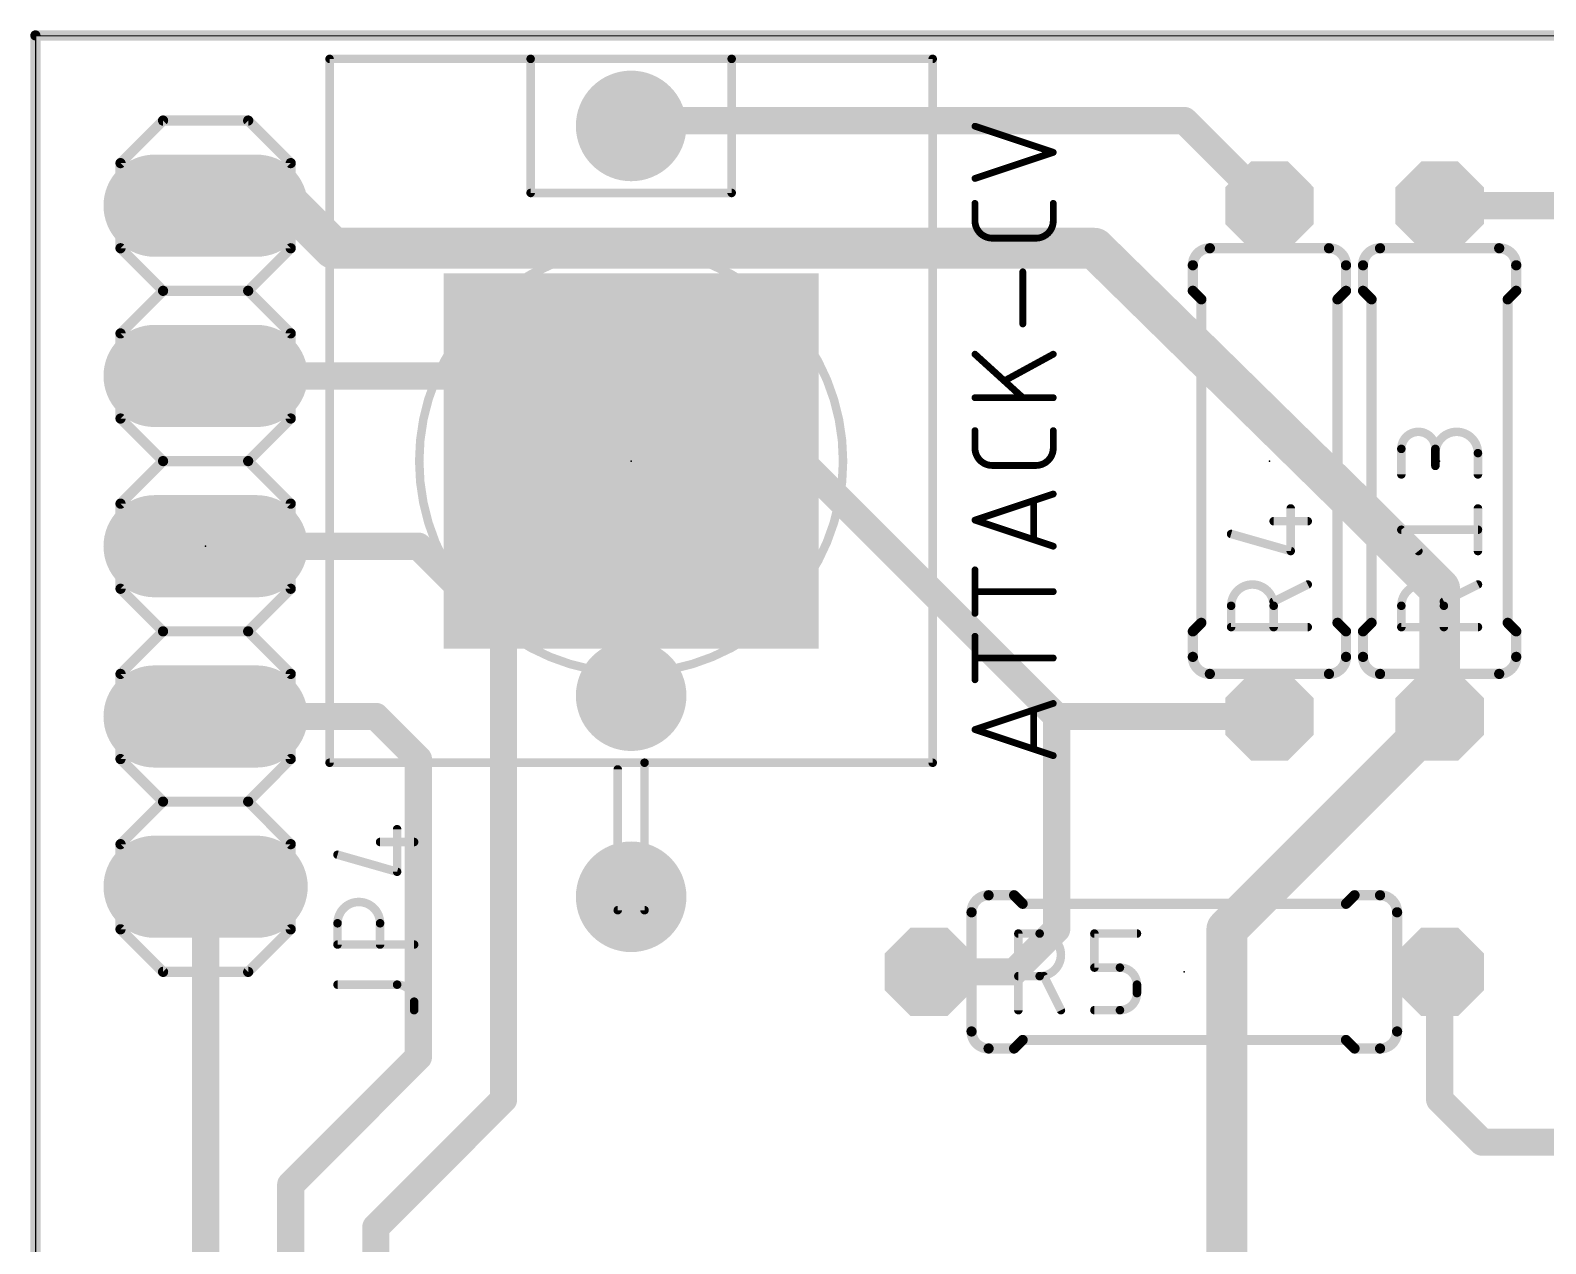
# Model space of a CAD drawing. Extents: x -0.1 to 36.3, y -0.1 to 99.1.
# Drawn here: x -0.08 to 22.54, y 81.04 to 99.14 of the extents above; entities that cross this region are included whole.
import ezdxf

# ---------------------------------------------------------------- set-up
doc = ezdxf.new("R2010")
doc.units = 0
for name, color, linetype in [('1', 12, 'CONTINUOUS'), ('16', 132, 'CONTINUOUS'), ('17', 110, 'CONTINUOUS'), ('20', 31, 'CONTINUOUS'), ('21', 253, 'CONTINUOUS'), ('23', 53, 'CONTINUOUS'), ('25', 253, 'CONTINUOUS'), ('41', 12, 'CONTINUOUS'), ('51', 253, 'CONTINUOUS')]:
    doc.layers.add(name, color=color, linetype=linetype)

# ---------------------------------------------------------------- blocks, each defined once
blk = doc.blocks.new('RECT')
blk.add_solid([(-0.5, -0.5), (0.5, -0.5), (-0.5, 0.5), (0.5, 0.5)])
blk = doc.blocks.new('ROUNDP')
at = {"const_width": 0.5}
blk.add_lwpolyline([(0, -0.25, 1), (0, 0.25, 1), (0, -0.25)], format="xyb", dxfattribs=at)
blk = doc.blocks.new('LONGP100')
at = {"const_width": 1}
blk.add_lwpolyline([(-0.5, 0), (0.5, 0)], dxfattribs=at)
at = {"const_width": 0.5}
for points in [[(-0.5, 0.25, 1), (-0.5, -0.25)], [(0.5, -0.25, 1), (0.5, 0.25)]]:
    blk.add_lwpolyline(points, format="xyb", dxfattribs=at)
blk = doc.blocks.new('OCTAGONP')
at = {"const_width": 0.5}
blk.add_lwpolyline([(-0.25, -0.1036), (-0.25, 0.1036), (-0.1036, 0.25), (0.1036, 0.25), (0.25, 0.1036), (0.25, -0.1036), (0.1036, -0.25), (-0.1036, -0.25), (-0.25, -0.1036), (-0.25, 0.1036)], dxfattribs=at)

msp = doc.modelspace()

# ---------------------------------------------------------------- linework, layer by layer
at = {"layer": '1', "const_width": 0.1524}
for points in [[(0, 99.06), (0, 0)], [(36.195, 99.06), (0, 99.06)]]:
    msp.add_lwpolyline(points, dxfattribs=at)
at = {"layer": '1', "const_width": 0.0762}
for points in [[(0.0381, 99.06, 1), (-0.0381, 99.06)], [(0, 99.0981, 1), (0, 99.0219)]]:
    msp.add_lwpolyline(points, format="xyb", dxfattribs=at)
at = {"layer": '16'}
for points, const_width in [([(0, 99.06), (0, 0)], 0.1524), ([(36.195, 99.06), (0, 99.06)], 0.1524), ([(8.89, 97.71), (8.97, 97.79)], 0.4064), ([(17.145, 97.79), (8.97, 97.79)], 0.4064), ([(17.145, 97.79), (18.415, 96.52)], 0.4064), ([(2.54, 96.52), (3.81, 96.52)], 0.6096), ([(3.81, 96.52), (4.445, 95.885)], 0.6096), ([(20.955, 96.52), (27.305, 96.52)], 0.4064), ([(4.445, 95.885), (15.8048, 95.885)], 0.6096), ([(15.8048, 95.885), (19.685, 92.075)], 0.6096), ([(2.54, 93.98), (10.16, 93.98)], 0.4064), ([(10.16, 93.98), (15.24, 88.9)], 0.4064), ([(19.685, 92.075), (20.955, 90.805)], 0.6096), ([(2.54, 91.44), (5.715, 91.44)], 0.4064), ([(5.715, 91.44), (6.985, 90.17)], 0.4064), ([(20.955, 90.805), (20.955, 88.9)], 0.6096), ([(6.985, 90.17), (6.985, 83.185)], 0.4064), ([(2.54, 88.9), (5.08, 88.9)], 0.4064), ([(5.08, 88.9), (5.715, 88.265)], 0.4064), ([(15.24, 88.9), (15.24, 85.725)], 0.4064), ([(15.24, 88.9), (18.415, 88.9)], 0.4064), ([(20.955, 88.9), (17.78, 85.725)], 0.6096), ([(5.715, 88.265), (5.715, 83.82)], 0.4064), ([(2.54, 86.36), (2.54, 32.385)], 0.4064), ([(17.78, 85.725), (17.78, 71.12)], 0.6096), ([(15.24, 85.725), (14.605, 85.09)], 0.4064), ([(14.605, 85.09), (13.335, 85.09)], 0.4064), ([(20.955, 83.185), (20.955, 85.09)], 0.4064), ([(5.715, 83.82), (3.81, 81.915)], 0.4064), ([(6.985, 83.185), (5.08, 81.28)], 0.4064), ([(21.59, 82.55), (20.955, 83.185)], 0.4064), ([(25.4, 82.55), (21.59, 82.55)], 0.4064), ([(3.81, 81.915), (3.81, 53.975)], 0.4064), ([(5.08, 81.28), (5.08, 79.375)], 0.4064)]:
    msp.add_lwpolyline(points, dxfattribs=dict(at, const_width=const_width))
for points, const_width in [([(0.0381, 99.06, 1), (-0.0381, 99.06)], 0.0762), ([(0, 99.0981, 1), (0, 99.0219)], 0.0762), ([(8.97, 97.8916, 1), (8.97, 97.6884)], 0.2032), ([(9.0418, 97.7182, 1), (8.8982, 97.8618)], 0.2032), ([(17.2168, 97.8618, 1), (17.0732, 97.7182)], 0.2032), ([(17.145, 97.6884, 1), (17.145, 97.8916)], 0.2032), ([(8.8182, 97.7818, 1), (8.9618, 97.6382)], 0.2032), ([(2.54, 96.6724, 1), (2.54, 96.3676)], 0.3048), ([(3.9178, 96.6278, 1), (3.7022, 96.4122)], 0.3048), ([(3.81, 96.3676, 1), (3.81, 96.6724)], 0.3048), ([(18.3432, 96.4482, 1), (18.4868, 96.5918)], 0.2032), ([(20.955, 96.6216, 1), (20.955, 96.4184)], 0.2032), ([(4.445, 96.0374, 1), (4.445, 95.7326)], 0.3048), ([(4.3372, 95.7772, 1), (4.5528, 95.9928)], 0.3048), ([(15.9116, 95.9937, 1), (15.698, 95.7763)], 0.3048), ([(15.8048, 95.7326, 1), (15.8048, 96.0374)], 0.3048), ([(2.54, 94.0816, 1), (2.54, 93.8784)], 0.2032), ([(10.2318, 94.0518, 1), (10.0882, 93.9082)], 0.2032), ([(10.16, 93.8784, 1), (10.16, 94.0816)], 0.2032), ([(19.7928, 92.1828, 1), (19.5772, 91.9672)], 0.3048), ([(19.5782, 91.9663, 1), (19.7918, 92.1837)], 0.3048), ([(2.54, 91.5416, 1), (2.54, 91.3384)], 0.2032), ([(5.7868, 91.5118, 1), (5.6432, 91.3682)], 0.2032), ([(5.715, 91.3384, 1), (5.715, 91.5416)], 0.2032), ([(21.1074, 90.805, 1), (20.8026, 90.805)], 0.3048), ([(20.8472, 90.6972, 1), (21.0628, 90.9128)], 0.3048), ([(7.0866, 90.17, 1), (6.8834, 90.17)], 0.2032), ([(6.9132, 90.0982, 1), (7.0568, 90.2418)], 0.2032), ([(2.54, 89.0016, 1), (2.54, 88.7984)], 0.2032), ([(5.1518, 88.9718, 1), (5.0082, 88.8282)], 0.2032), ([(5.08, 88.7984, 1), (5.08, 89.0016)], 0.2032), ([(15.3416, 88.9, 1), (15.1384, 88.9)], 0.2032), ([(15.24, 89.0016, 1), (15.24, 88.7984)], 0.2032), ([(18.415, 88.7984, 1), (18.415, 89.0016)], 0.2032), ([(21.0628, 88.7922, 1), (20.8472, 89.0078)], 0.3048), ([(15.1682, 88.8282, 1), (15.3118, 88.9718)], 0.2032), ([(20.8026, 88.9, 1), (21.1074, 88.9)], 0.3048), ([(5.8166, 88.265, 1), (5.6134, 88.265)], 0.2032), ([(5.6432, 88.1932, 1), (5.7868, 88.3368)], 0.2032), ([(2.6416, 86.36, 1), (2.4384, 86.36)], 0.2032), ([(17.6722, 85.8328, 1), (17.8878, 85.6172)], 0.3048), ([(17.9324, 85.725, 1), (17.6276, 85.725)], 0.3048), ([(15.1384, 85.725, 1), (15.3416, 85.725)], 0.2032), ([(15.3118, 85.6532, 1), (15.1682, 85.7968)], 0.2032), ([(13.335, 85.1916, 1), (13.335, 84.9884)], 0.2032), ([(14.5332, 85.1618, 1), (14.6768, 85.0182)], 0.2032), ([(14.605, 84.9884, 1), (14.605, 85.1916)], 0.2032), ([(21.0566, 85.09, 1), (20.8534, 85.09)], 0.2032), ([(5.6134, 83.82, 1), (5.8166, 83.82)], 0.2032), ([(5.7868, 83.7482, 1), (5.6432, 83.8918)], 0.2032), ([(6.8834, 83.185, 1), (7.0866, 83.185)], 0.2032), ([(7.0568, 83.1132, 1), (6.9132, 83.2568)], 0.2032), ([(20.8534, 83.185, 1), (21.0566, 83.185)], 0.2032), ([(21.0268, 83.2568, 1), (20.8832, 83.1132)], 0.2032), ([(21.59, 82.6516, 1), (21.59, 82.4484)], 0.2032), ([(21.5182, 82.4782, 1), (21.6618, 82.6218)], 0.2032), ([(3.9116, 81.915, 1), (3.7084, 81.915)], 0.2032), ([(3.7382, 81.9868, 1), (3.8818, 81.8432)], 0.2032), ([(5.1816, 81.28, 1), (4.9784, 81.28)], 0.2032), ([(5.0082, 81.3518, 1), (5.1518, 81.2082)], 0.2032)]:
    msp.add_lwpolyline(points, format="xyb", dxfattribs=dict(at, const_width=const_width))
at = {"layer": '20'}
for p, q in [((36.195, 99.06), (0, 99.05)), ((0, 99.05), (0, 0))]:
    msp.add_line(p, q, dxfattribs=at)
at = {"layer": '21'}
for points, const_width in [([(4.39, 98.7418, 1), (4.39, 98.6783)], 0.0635), ([(4.4218, 98.71, 1), (4.3583, 98.71)], 0.0635), ([(7.39, 98.7418, 1), (7.39, 98.6783)], 0.0635), ([(7.4218, 98.71, 1), (7.3583, 98.71)], 0.0635), ([(7.39, 98.6783, 1), (7.39, 98.7418)], 0.0635), ([(10.4218, 98.71, 1), (10.3582, 98.71)], 0.0635), ([(10.39, 98.7418, 1), (10.39, 98.6783)], 0.0635), ([(10.39, 98.6783, 1), (10.39, 98.7418)], 0.0635), ([(13.4218, 98.71, 1), (13.3582, 98.71)], 0.0635), ([(13.39, 98.6783, 1), (13.39, 98.7418)], 0.0635), ([(1.905, 97.8281, 1), (1.905, 97.7519)], 0.0762), ([(1.9319, 97.7631, 1), (1.8781, 97.8169)], 0.0762), ([(3.2019, 97.8169, 1), (3.1481, 97.7631)], 0.0762), ([(3.175, 97.7519, 1), (3.175, 97.8281)], 0.0762), ([(1.3081, 97.155, 1), (1.2319, 97.155)], 0.0762), ([(1.2431, 97.1819, 1), (1.2969, 97.1281)], 0.0762), ([(3.8481, 97.155, 1), (3.7719, 97.155)], 0.0762), ([(3.7831, 97.1281, 1), (3.8369, 97.1819)], 0.0762), ([(7.39, 96.7418, 1), (7.39, 96.6783)], 0.0635), ([(7.3583, 96.71, 1), (7.4218, 96.71)], 0.0635), ([(10.3582, 96.71, 1), (10.4218, 96.71)], 0.0635), ([(10.39, 96.6783, 1), (10.39, 96.7418)], 0.0635), ([(1.2319, 95.885, 1), (1.3081, 95.885)], 0.0762), ([(1.2969, 95.9119, 1), (1.2431, 95.8581)], 0.0762), ([(3.7719, 95.885, 1), (3.8481, 95.885)], 0.0762), ([(3.8369, 95.8581, 1), (3.7831, 95.9119)], 0.0762), ([(8.89, 89.5477, 1), (8.89, 95.8723, 1), (8.89, 89.5477)], 0.127), ([(17.526, 95.885, 0.4142), (17.272, 95.631)], 0.1524), ([(17.526, 95.8469, 1), (17.526, 95.9231)], 0.0762), ([(19.558, 95.631, 0.4142), (19.304, 95.885)], 0.1524), ([(19.304, 95.9231, 1), (19.304, 95.8469)], 0.0762), ([(20.066, 95.885, 0.4142), (19.812, 95.631)], 0.1524), ([(20.066, 95.8469, 1), (20.066, 95.9231)], 0.0762), ([(22.098, 95.631, 0.4142), (21.844, 95.885)], 0.1524), ([(21.844, 95.9231, 1), (21.844, 95.8469)], 0.0762), ([(17.3101, 95.631, 1), (17.2339, 95.631)], 0.0762), ([(17.2339, 95.631, 1), (17.3101, 95.631)], 0.0762), ([(19.5961, 95.631, 1), (19.5199, 95.631)], 0.0762), ([(19.5199, 95.631, 1), (19.5961, 95.631)], 0.0762), ([(19.8501, 95.631, 1), (19.7739, 95.631)], 0.0762), ([(19.7739, 95.631, 1), (19.8501, 95.631)], 0.0762), ([(22.1361, 95.631, 1), (22.0599, 95.631)], 0.0762), ([(22.0599, 95.631, 1), (22.1361, 95.631)], 0.0762), ([(8.89, 90.0193, 1), (8.89, 95.4007, 1), (8.89, 90.0193)], 0.127), ([(1.905, 95.2881, 1), (1.905, 95.2119)], 0.0762), ([(1.9319, 95.2231, 1), (1.8781, 95.2769)], 0.0762), ([(1.8781, 95.2231, 1), (1.9319, 95.2769)], 0.0762), ([(3.2019, 95.2769, 1), (3.1481, 95.2231)], 0.0762), ([(3.1481, 95.2769, 1), (3.2019, 95.2231)], 0.0762), ([(3.175, 95.2119, 1), (3.175, 95.2881)], 0.0762), ([(17.2339, 95.25, 1), (17.3101, 95.25)], 0.0762), ([(17.2989, 95.2769, 1), (17.2451, 95.2231)], 0.0762), ([(19.5199, 95.25, 1), (19.5961, 95.25)], 0.0762), ([(19.5849, 95.2231, 1), (19.5311, 95.2769)], 0.0762), ([(19.7739, 95.25, 1), (19.8501, 95.25)], 0.0762), ([(19.8389, 95.2769, 1), (19.7851, 95.2231)], 0.0762), ([(22.0599, 95.25, 1), (22.1361, 95.25)], 0.0762), ([(22.1249, 95.2231, 1), (22.0711, 95.2769)], 0.0762), ([(17.4371, 95.123, 1), (17.3609, 95.123)], 0.0762), ([(17.3721, 95.0961, 1), (17.4259, 95.1499)], 0.0762), ([(19.4691, 95.123, 1), (19.3929, 95.123)], 0.0762), ([(19.4041, 95.1499, 1), (19.4579, 95.0961)], 0.0762), ([(19.9771, 95.123, 1), (19.9009, 95.123)], 0.0762), ([(19.9121, 95.0961, 1), (19.9659, 95.1499)], 0.0762), ([(22.0091, 95.123, 1), (21.9329, 95.123)], 0.0762), ([(21.9441, 95.1499, 1), (21.9979, 95.0961)], 0.0762), ([(1.3081, 94.615, 1), (1.2319, 94.615)], 0.0762), ([(1.2431, 94.6419, 1), (1.2969, 94.5881)], 0.0762), ([(3.8481, 94.615, 1), (3.7719, 94.615)], 0.0762), ([(3.7831, 94.5881, 1), (3.8369, 94.6419)], 0.0762), ([(1.2969, 93.3719, 1), (1.2431, 93.3181)], 0.0762), ([(3.8369, 93.3181, 1), (3.7831, 93.3719)], 0.0762), ([(1.2319, 93.345, 1), (1.3081, 93.345)], 0.0762), ([(3.7719, 93.345, 1), (3.8481, 93.345)], 0.0762), ([(1.905, 92.7481, 1), (1.905, 92.6719)], 0.0762), ([(1.9319, 92.6831, 1), (1.8781, 92.7369)], 0.0762), ([(1.8781, 92.6831, 1), (1.9319, 92.7369)], 0.0762), ([(3.2019, 92.7369, 1), (3.1481, 92.6831)], 0.0762), ([(3.1481, 92.7369, 1), (3.2019, 92.6831)], 0.0762), ([(3.175, 92.6719, 1), (3.175, 92.7481)], 0.0762), ([(1.3081, 92.075, 1), (1.2319, 92.075)], 0.0762), ([(1.2431, 92.1019, 1), (1.2969, 92.0481)], 0.0762), ([(3.8481, 92.075, 1), (3.7719, 92.075)], 0.0762), ([(3.7831, 92.0481, 1), (3.8369, 92.1019)], 0.0762), ([(1.2319, 90.805, 1), (1.3081, 90.805)], 0.0762), ([(1.2969, 90.8319, 1), (1.2431, 90.7781)], 0.0762), ([(3.7719, 90.805, 1), (3.8481, 90.805)], 0.0762), ([(3.8369, 90.7781, 1), (3.7831, 90.8319)], 0.0762), ([(1.905, 90.2081, 1), (1.905, 90.1319)], 0.0762), ([(1.9319, 90.1431, 1), (1.8781, 90.1969)], 0.0762), ([(1.8781, 90.1431, 1), (1.9319, 90.1969)], 0.0762), ([(3.2019, 90.1969, 1), (3.1481, 90.1431)], 0.0762), ([(3.1481, 90.1969, 1), (3.2019, 90.1431)], 0.0762), ([(3.175, 90.1319, 1), (3.175, 90.2081)], 0.0762), ([(17.3101, 90.17, 1), (17.2339, 90.17)], 0.0762), ([(17.2451, 90.1969, 1), (17.2989, 90.1431)], 0.0762), ([(17.3609, 90.297, 1), (17.4371, 90.297)], 0.0762), ([(17.4259, 90.2701, 1), (17.3721, 90.3239)], 0.0762), ([(19.3929, 90.297, 1), (19.4691, 90.297)], 0.0762), ([(19.4579, 90.3239, 1), (19.4041, 90.2701)], 0.0762), ([(19.5961, 90.17, 1), (19.5199, 90.17)], 0.0762), ([(19.5311, 90.1431, 1), (19.5849, 90.1969)], 0.0762), ([(19.8501, 90.17, 1), (19.7739, 90.17)], 0.0762), ([(19.7851, 90.1969, 1), (19.8389, 90.1431)], 0.0762), ([(19.9009, 90.297, 1), (19.9771, 90.297)], 0.0762), ([(19.9659, 90.2701, 1), (19.9121, 90.3239)], 0.0762), ([(21.9329, 90.297, 1), (22.0091, 90.297)], 0.0762), ([(21.9979, 90.3239, 1), (21.9441, 90.2701)], 0.0762), ([(22.1361, 90.17, 1), (22.0599, 90.17)], 0.0762), ([(22.0711, 90.1431, 1), (22.1249, 90.1969)], 0.0762), ([(17.272, 89.789, 0.4142), (17.526, 89.535)], 0.1524), ([(17.3101, 89.789, 1), (17.2339, 89.789)], 0.0762), ([(17.2339, 89.789, 1), (17.3101, 89.789)], 0.0762), ([(19.304, 89.535, 0.4142), (19.558, 89.789)], 0.1524), ([(19.5961, 89.789, 1), (19.5199, 89.789)], 0.0762), ([(19.5199, 89.789, 1), (19.5961, 89.789)], 0.0762), ([(19.812, 89.789, 0.4142), (20.066, 89.535)], 0.1524), ([(19.8501, 89.789, 1), (19.7739, 89.789)], 0.0762), ([(19.7739, 89.789, 1), (19.8501, 89.789)], 0.0762), ([(21.844, 89.535, 0.4142), (22.098, 89.789)], 0.1524), ([(22.1361, 89.789, 1), (22.0599, 89.789)], 0.0762), ([(22.0599, 89.789, 1), (22.1361, 89.789)], 0.0762), ([(1.3081, 89.535, 1), (1.2319, 89.535)], 0.0762), ([(1.2431, 89.5619, 1), (1.2969, 89.5081)], 0.0762), ([(3.8481, 89.535, 1), (3.7719, 89.535)], 0.0762), ([(3.7831, 89.5081, 1), (3.8369, 89.5619)], 0.0762), ([(17.526, 89.4969, 1), (17.526, 89.5731)], 0.0762), ([(19.304, 89.5731, 1), (19.304, 89.4969)], 0.0762), ([(20.066, 89.4969, 1), (20.066, 89.5731)], 0.0762), ([(21.844, 89.5731, 1), (21.844, 89.4969)], 0.0762), ([(1.2319, 88.265, 1), (1.3081, 88.265)], 0.0762), ([(1.2969, 88.2919, 1), (1.2431, 88.2381)], 0.0762), ([(3.7719, 88.265, 1), (3.8481, 88.265)], 0.0762), ([(3.8369, 88.2381, 1), (3.7831, 88.2919)], 0.0762), ([(4.39, 88.2418, 1), (4.39, 88.1783)], 0.0635), ([(4.3583, 88.21, 1), (4.4218, 88.21)], 0.0635), ([(9.1218, 88.21, 1), (9.0582, 88.21)], 0.0635), ([(9.09, 88.2418, 1), (9.09, 88.1783)], 0.0635), ([(9.09, 88.1783, 1), (9.09, 88.2418)], 0.0635), ([(13.3582, 88.21, 1), (13.4218, 88.21)], 0.0635), ([(13.39, 88.1783, 1), (13.39, 88.2418)], 0.0635), ([(8.7218, 88.11, 1), (8.6583, 88.11)], 0.0635), ([(1.905, 87.6681, 1), (1.905, 87.5919)], 0.0762), ([(1.9319, 87.6031, 1), (1.8781, 87.6569)], 0.0762), ([(1.8781, 87.6031, 1), (1.9319, 87.6569)], 0.0762), ([(3.2019, 87.6569, 1), (3.1481, 87.6031)], 0.0762), ([(3.1481, 87.6569, 1), (3.2019, 87.6031)], 0.0762), ([(3.175, 87.5919, 1), (3.175, 87.6681)], 0.0762), ([(1.3081, 86.995, 1), (1.2319, 86.995)], 0.0762), ([(3.8481, 86.995, 1), (3.7719, 86.995)], 0.0762), ([(1.2431, 87.0219, 1), (1.2969, 86.9681)], 0.0762), ([(3.7831, 86.9681, 1), (3.8369, 87.0219)], 0.0762), ([(14.224, 86.233, 0.4142), (13.97, 85.979)], 0.1524), ([(14.224, 86.2711, 1), (14.224, 86.1949)], 0.0762), ([(14.224, 86.1949, 1), (14.224, 86.2711)], 0.0762), ([(14.6319, 86.2599, 1), (14.5781, 86.2061)], 0.0762), ([(14.605, 86.1949, 1), (14.605, 86.2711)], 0.0762), ([(14.732, 86.1441, 1), (14.732, 86.0679)], 0.0762), ([(14.7051, 86.0791, 1), (14.7589, 86.1329)], 0.0762), ([(19.5311, 86.1329, 1), (19.5849, 86.0791)], 0.0762), ([(19.558, 86.0679, 1), (19.558, 86.1441)], 0.0762), ([(19.685, 86.2711, 1), (19.685, 86.1949)], 0.0762), ([(19.7119, 86.2061, 1), (19.6581, 86.2599)], 0.0762), ([(20.32, 85.979, 0.4142), (20.066, 86.233)], 0.1524), ([(20.066, 86.2711, 1), (20.066, 86.1949)], 0.0762), ([(20.066, 86.1949, 1), (20.066, 86.2711)], 0.0762), ([(8.69, 86.0418, 1), (8.69, 85.9783)], 0.0635), ([(8.6583, 86.01, 1), (8.7218, 86.01)], 0.0635), ([(9.0582, 86.01, 1), (9.1218, 86.01)], 0.0635), ([(9.09, 85.9783, 1), (9.09, 86.0418)], 0.0635), ([(13.9319, 85.979, 1), (14.0081, 85.979)], 0.0762), ([(20.2819, 85.979, 1), (20.3581, 85.979)], 0.0762), ([(1.2319, 85.725, 1), (1.3081, 85.725)], 0.0762), ([(1.2969, 85.7519, 1), (1.2431, 85.6981)], 0.0762), ([(3.7719, 85.725, 1), (3.8481, 85.725)], 0.0762), ([(3.8369, 85.6981, 1), (3.7831, 85.7519)], 0.0762), ([(1.905, 85.1281, 1), (1.905, 85.0519)], 0.0762), ([(1.8781, 85.0631, 1), (1.9319, 85.1169)], 0.0762), ([(3.1481, 85.1169, 1), (3.2019, 85.0631)], 0.0762), ([(3.175, 85.0519, 1), (3.175, 85.1281)], 0.0762), ([(13.97, 84.201, 0.4142), (14.224, 83.947)], 0.1524), ([(14.0081, 84.201, 1), (13.9319, 84.201)], 0.0762), ([(14.732, 84.1121, 1), (14.732, 84.0359)], 0.0762), ([(14.7589, 84.0471, 1), (14.7051, 84.1009)], 0.0762), ([(19.5849, 84.1009, 1), (19.5311, 84.0471)], 0.0762), ([(19.558, 84.0359, 1), (19.558, 84.1121)], 0.0762), ([(20.066, 83.947, 0.4142), (20.32, 84.201)], 0.1524), ([(20.3581, 84.201, 1), (20.2819, 84.201)], 0.0762), ([(14.224, 83.9851, 1), (14.224, 83.9089)], 0.0762), ([(14.224, 83.9089, 1), (14.224, 83.9851)], 0.0762), ([(14.5781, 83.9739, 1), (14.6319, 83.9201)], 0.0762), ([(14.605, 83.9089, 1), (14.605, 83.9851)], 0.0762), ([(19.685, 83.9851, 1), (19.685, 83.9089)], 0.0762), ([(19.6581, 83.9201, 1), (19.7119, 83.9739)], 0.0762), ([(20.066, 83.9851, 1), (20.066, 83.9089)], 0.0762), ([(20.066, 83.9089, 1), (20.066, 83.9851)], 0.0762)]:
    msp.add_lwpolyline(points, format="xyb", dxfattribs=dict(at, const_width=const_width))
for points, const_width in [([(4.39, 98.71), (7.39, 98.71)], 0.127), ([(4.39, 98.71), (4.39, 88.21)], 0.127), ([(7.39, 98.71), (10.39, 98.71)], 0.127), ([(7.39, 98.71), (7.39, 96.71)], 0.127), ([(10.39, 98.71), (13.39, 98.71)], 0.127), ([(10.39, 96.71), (10.39, 98.71)], 0.127), ([(13.39, 88.21), (13.39, 98.71)], 0.127), ([(1.27, 97.155), (1.905, 97.79)], 0.1524), ([(1.905, 97.79), (3.175, 97.79)], 0.1524), ([(3.175, 97.79), (3.81, 97.155)], 0.1524), ([(1.27, 95.885), (1.27, 97.155)], 0.1524), ([(3.81, 97.155), (3.81, 95.885)], 0.1524), ([(7.39, 96.71), (10.39, 96.71)], 0.127), ([(1.27, 95.885), (1.905, 95.25)], 0.1524), ([(3.175, 95.25), (3.81, 95.885)], 0.1524), ([(17.272, 95.631), (17.272, 95.25)], 0.1524), ([(19.558, 95.631), (19.558, 95.25)], 0.1524), ([(19.812, 95.631), (19.812, 95.25)], 0.1524), ([(22.098, 95.631), (22.098, 95.25)], 0.1524), ([(1.27, 94.615), (1.905, 95.25)], 0.1524), ([(1.905, 95.25), (3.175, 95.25)], 0.1524), ([(3.175, 95.25), (3.81, 94.615)], 0.1524), ([(17.399, 95.123), (17.272, 95.25)], 0.1524), ([(19.431, 95.123), (19.558, 95.25)], 0.1524), ([(19.939, 95.123), (19.812, 95.25)], 0.1524), ([(21.971, 95.123), (22.098, 95.25)], 0.1524), ([(17.399, 95.123), (17.399, 90.297)], 0.1524), ([(19.431, 95.123), (19.431, 90.297)], 0.1524), ([(19.939, 95.123), (19.939, 90.297)], 0.1524), ([(21.971, 95.123), (21.971, 90.297)], 0.1524), ([(1.27, 93.345), (1.27, 94.615)], 0.1524), ([(3.81, 94.615), (3.81, 93.345)], 0.1524), ([(1.27, 93.345), (1.905, 92.71)], 0.1524), ([(3.175, 92.71), (3.81, 93.345)], 0.1524), ([(1.27, 92.075), (1.905, 92.71)], 0.1524), ([(1.905, 92.71), (3.175, 92.71)], 0.1524), ([(3.175, 92.71), (3.81, 92.075)], 0.1524), ([(1.27, 90.805), (1.27, 92.075)], 0.1524), ([(3.81, 92.075), (3.81, 90.805)], 0.1524), ([(1.905, 90.17), (1.27, 90.805)], 0.1524), ([(3.81, 90.805), (3.175, 90.17)], 0.1524), ([(1.27, 89.535), (1.905, 90.17)], 0.1524), ([(1.905, 90.17), (3.175, 90.17)], 0.1524), ([(3.175, 90.17), (3.81, 89.535)], 0.1524), ([(17.399, 90.297), (17.272, 90.17)], 0.1524), ([(17.272, 89.789), (17.272, 90.17)], 0.1524), ([(19.431, 90.297), (19.558, 90.17)], 0.1524), ([(19.558, 89.789), (19.558, 90.17)], 0.1524), ([(19.939, 90.297), (19.812, 90.17)], 0.1524), ([(19.812, 89.789), (19.812, 90.17)], 0.1524), ([(21.971, 90.297), (22.098, 90.17)], 0.1524), ([(22.098, 89.789), (22.098, 90.17)], 0.1524), ([(1.27, 88.265), (1.27, 89.535)], 0.1524), ([(3.81, 89.535), (3.81, 88.265)], 0.1524), ([(1.905, 87.63), (1.27, 88.265)], 0.1524), ([(3.81, 88.265), (3.175, 87.63)], 0.1524), ([(4.39, 88.21), (9.09, 88.21)], 0.127), ([(9.09, 88.21), (13.39, 88.21)], 0.127), ([(9.09, 86.01), (9.09, 88.21)], 0.127), ([(8.69, 88.11), (8.69, 86.01)], 0.127), ([(1.27, 86.995), (1.905, 87.63)], 0.1524), ([(1.905, 87.63), (3.175, 87.63)], 0.1524), ([(3.175, 87.63), (3.81, 86.995)], 0.1524), ([(1.27, 85.725), (1.27, 86.995)], 0.1524), ([(3.81, 86.995), (3.81, 85.725)], 0.1524), ([(14.224, 86.233), (14.605, 86.233)], 0.1524), ([(14.732, 86.106), (14.605, 86.233)], 0.1524), ([(19.558, 86.106), (14.732, 86.106)], 0.1524), ([(19.558, 86.106), (19.685, 86.233)], 0.1524), ([(20.066, 86.233), (19.685, 86.233)], 0.1524), ([(8.69, 86.01), (9.09, 86.01)], 0.127), ([(1.27, 85.725), (1.905, 85.09)], 0.1524), ([(3.175, 85.09), (3.81, 85.725)], 0.1524), ([(1.905, 85.09), (3.175, 85.09)], 0.1524), ([(14.732, 84.074), (14.605, 83.947)], 0.1524), ([(19.558, 84.074), (14.732, 84.074)], 0.1524), ([(19.558, 84.074), (19.685, 83.947)], 0.1524), ([(14.224, 83.947), (14.605, 83.947)], 0.1524), ([(20.066, 83.947), (19.685, 83.947)], 0.1524)]:
    msp.add_lwpolyline(points, dxfattribs=dict(at, const_width=const_width))
at = {"layer": '23'}
for p in [(8.89, 92.71), (18.415, 92.71), (20.955, 92.71), (2.54, 91.44), (17.145, 85.09)]:
    msp.add_point(p, dxfattribs=at)
at = {"layer": '25'}
for points, const_width in [([(15.1892, 97.3159), (14.0208, 97.7053)], 0.1016), ([(14.0208, 96.9264), (15.1892, 97.3159)], 0.1016), ([(14.0208, 96.2951), (14.0208, 96.5548)], 0.1016), ([(15.1892, 96.5548), (15.1892, 96.2951)], 0.1016), ([(14.9296, 96.0355), (14.2804, 96.0355)], 0.1016), ([(14.7348, 94.7547), (14.7348, 95.5336)], 0.1016), ([(14.0208, 94.3045), (14.7348, 93.6554)], 0.1016), ([(15.1892, 94.3045), (14.4752, 93.9151)], 0.1016), ([(15.1892, 93.6554), (14.0208, 93.6554)], 0.1016), ([(14.0208, 92.9042), (14.0208, 93.1639)], 0.1016), ([(15.1892, 93.1639), (15.1892, 92.9042)], 0.1016), ([(20.3835, 92.5112), (20.3835, 92.8922)], 0.127), ([(20.8915, 92.8922), (20.8915, 92.6382)], 0.127), ([(21.5265, 92.5112), (21.5265, 92.8287)], 0.127), ([(14.9296, 92.6446), (14.2804, 92.6446)], 0.1016), ([(14.0208, 91.8295), (15.1892, 92.2189)], 0.1016), ([(14.8971, 92.1216), (14.8971, 91.5374)], 0.1016), ([(18.7325, 91.3682), (18.7325, 92.0032)], 0.127), ([(21.5265, 91.3682), (21.5265, 92.0032)], 0.127), ([(15.1892, 91.44), (14.0208, 91.8295)], 0.1016), ([(18.4785, 91.8127), (18.9865, 91.8127)], 0.127), ([(17.8435, 91.6222), (18.7325, 91.3682)], 0.127), ([(20.6375, 91.3682), (20.3835, 91.6857)], 0.127), ([(20.3835, 91.6857), (21.5265, 91.6857)], 0.127), ([(14.0208, 90.4381), (14.0208, 91.0872)], 0.1016), ([(18.9865, 90.8685), (18.4785, 90.6145)], 0.127), ([(21.5265, 90.8685), (21.0185, 90.6145)], 0.127), ([(15.1892, 90.7627), (14.0208, 90.7627)], 0.1016), ([(17.8435, 90.2335), (17.8435, 90.551)], 0.127), ([(18.4785, 90.551), (18.4785, 90.2335)], 0.127), ([(20.3835, 90.2335), (20.3835, 90.551)], 0.127), ([(21.0185, 90.551), (21.0185, 90.2335)], 0.127), ([(18.9865, 90.2335), (17.8435, 90.2335)], 0.127), ([(21.5265, 90.2335), (20.3835, 90.2335)], 0.127), ([(14.0208, 89.4475), (14.0208, 90.0966)], 0.1016), ([(15.1892, 89.7721), (14.0208, 89.7721)], 0.1016), ([(14.0208, 88.7053), (15.1892, 89.0947)], 0.1016), ([(14.8971, 88.9974), (14.8971, 88.4132)], 0.1016), ([(15.1892, 88.3158), (14.0208, 88.7053)], 0.1016), ([(5.1435, 87.0279), (5.6515, 87.0279)], 0.127), ([(5.3975, 86.5834), (5.3975, 87.2184)], 0.127), ([(4.5085, 86.8374), (5.3975, 86.5834)], 0.127), ([(4.5085, 85.4975), (4.5085, 85.815)], 0.127), ([(5.1435, 85.815), (5.1435, 85.4975)], 0.127), ([(14.6685, 84.5185), (14.6685, 85.6615)], 0.127), ([(14.6685, 85.6615), (14.986, 85.6615)], 0.127), ([(15.8032, 85.1535), (15.8032, 85.6615)], 0.127), ([(15.8032, 85.6615), (16.4382, 85.6615)], 0.127), ([(5.6515, 85.4975), (4.5085, 85.4975)], 0.127), ([(14.986, 85.0265), (14.6685, 85.0265)], 0.127), ([(15.3035, 84.5185), (15.0495, 85.0265)], 0.127), ([(16.1842, 85.1535), (15.8032, 85.1535)], 0.127), ([(4.5085, 84.8995), (5.3975, 84.8995)], 0.127), ([(16.4382, 84.7725), (16.4382, 84.8995)], 0.127), ([(5.6515, 84.6455), (5.6515, 84.5185)], 0.127), ([(15.8032, 84.5185), (16.1842, 84.5185)], 0.127)]:
    msp.add_lwpolyline(points, dxfattribs=dict(at, const_width=const_width))
for points, const_width in [([(14.0288, 97.7294, 1), (14.0128, 97.6812)], 0.0508), ([(15.1972, 97.2918, 1), (15.1812, 97.34)], 0.0508), ([(15.1812, 97.2918, 1), (15.1972, 97.34)], 0.0508), ([(14.0128, 96.9505, 1), (14.0288, 96.9023)], 0.0508), ([(14.0462, 96.5548, 1), (13.9954, 96.5548)], 0.0508), ([(15.2146, 96.5548, 1), (15.1638, 96.5548)], 0.0508), ([(14.0208, 96.2951, 0.4142), (14.2804, 96.0355)], 0.1016), ([(14.0462, 96.2951, 1), (13.9954, 96.2951)], 0.0508), ([(14.9296, 96.0355, 0.4142), (15.1892, 96.2951)], 0.1016), ([(15.2146, 96.2951, 1), (15.1638, 96.2951)], 0.0508), ([(13.9954, 96.2951, 1), (14.0462, 96.2951)], 0.0508), ([(15.1638, 96.2951, 1), (15.2146, 96.2951)], 0.0508), ([(14.2804, 96.0609, 1), (14.2804, 96.0101)], 0.0508), ([(14.2804, 96.0101, 1), (14.2804, 96.0609)], 0.0508), ([(14.9296, 96.0609, 1), (14.9296, 96.0101)], 0.0508), ([(14.9296, 96.0101, 1), (14.9296, 96.0609)], 0.0508), ([(14.7602, 95.5336, 1), (14.7094, 95.5336)], 0.0508), ([(14.7094, 94.7547, 1), (14.7602, 94.7547)], 0.0508), ([(14.0379, 94.3233, 1), (14.0037, 94.2858)], 0.0508), ([(15.2014, 94.2822, 1), (15.177, 94.3268)], 0.0508), ([(14.463, 93.9374, 1), (14.4873, 93.8928)], 0.0508), ([(14.0208, 93.6808, 1), (14.0208, 93.63)], 0.0508), ([(14.7177, 93.6366, 1), (14.7519, 93.6742)], 0.0508), ([(15.1892, 93.63, 1), (15.1892, 93.6808)], 0.0508), ([(14.0462, 93.1639, 1), (13.9954, 93.1639)], 0.0508), ([(15.2146, 93.1639, 1), (15.1638, 93.1639)], 0.0508), ([(20.8915, 92.8922, 1), (20.3835, 92.8922)], 0.127), ([(21.5265, 92.8287, 1), (20.8915, 92.8287)], 0.127), ([(14.0208, 92.9042, 0.4142), (14.2804, 92.6446)], 0.1016), ([(14.0462, 92.9042, 1), (13.9954, 92.9042)], 0.0508), ([(14.9296, 92.6446, 0.4142), (15.1892, 92.9042)], 0.1016), ([(15.2146, 92.9042, 1), (15.1638, 92.9042)], 0.0508), ([(20.4153, 92.8922, 1), (20.3518, 92.8922)], 0.0635), ([(20.9232, 92.8922, 1), (20.8598, 92.8922)], 0.0635), ([(13.9954, 92.9042, 1), (14.0462, 92.9042)], 0.0508), ([(15.1638, 92.9042, 1), (15.2146, 92.9042)], 0.0508), ([(20.3518, 92.8922, 1), (20.4153, 92.8922)], 0.0635), ([(20.8598, 92.8922, 1), (20.9232, 92.8922)], 0.0635), ([(20.8598, 92.8287, 1), (20.9232, 92.8287)], 0.0635), ([(21.5583, 92.8287, 1), (21.4948, 92.8287)], 0.0635), ([(21.4948, 92.8287, 1), (21.5583, 92.8287)], 0.0635), ([(14.2804, 92.67, 1), (14.2804, 92.6192)], 0.0508), ([(14.2804, 92.6192, 1), (14.2804, 92.67)], 0.0508), ([(14.9296, 92.67, 1), (14.9296, 92.6192)], 0.0508), ([(14.9296, 92.6192, 1), (14.9296, 92.67)], 0.0508), ([(20.3518, 92.5112, 1), (20.4153, 92.5112)], 0.0635), ([(20.8598, 92.6382, 1), (20.9232, 92.6382)], 0.0635), ([(21.4948, 92.5112, 1), (21.5583, 92.5112)], 0.0635), ([(15.1972, 92.1948, 1), (15.1812, 92.243)], 0.0508), ([(14.9225, 92.1216, 1), (14.8717, 92.1216)], 0.0508), ([(18.7643, 92.0032, 1), (18.7008, 92.0032)], 0.0635), ([(21.5583, 92.0032, 1), (21.4948, 92.0032)], 0.0635), ([(14.0288, 91.8536, 1), (14.0128, 91.8054)], 0.0508), ([(14.0128, 91.8536, 1), (14.0288, 91.8054)], 0.0508), ([(18.4785, 91.8445, 1), (18.4785, 91.781)], 0.0635), ([(18.9865, 91.781, 1), (18.9865, 91.8445)], 0.0635), ([(17.8522, 91.6527, 1), (17.8348, 91.5917)], 0.0635), ([(20.3835, 91.7175, 1), (20.3835, 91.654)], 0.0635), ([(20.4083, 91.7055, 1), (20.3587, 91.6659)], 0.0635), ([(21.5265, 91.654, 1), (21.5265, 91.7175)], 0.0635), ([(14.8717, 91.5374, 1), (14.9225, 91.5374)], 0.0508), ([(15.1812, 91.4159, 1), (15.1972, 91.4641)], 0.0508), ([(18.7008, 91.3682, 1), (18.7643, 91.3682)], 0.0635), ([(18.7238, 91.3377, 1), (18.7412, 91.3987)], 0.0635), ([(20.6127, 91.3484, 1), (20.6623, 91.388)], 0.0635), ([(21.4948, 91.3682, 1), (21.5583, 91.3682)], 0.0635), ([(14.0462, 91.0872, 1), (13.9954, 91.0872)], 0.0508), ([(18.4785, 90.551, 1), (17.8435, 90.551)], 0.127), ([(19.0007, 90.8401, 1), (18.9723, 90.8969)], 0.0635), ([(21.0185, 90.551, 1), (20.3835, 90.551)], 0.127), ([(21.5407, 90.8401, 1), (21.5123, 90.8969)], 0.0635), ([(14.0208, 90.7881, 1), (14.0208, 90.7373)], 0.0508), ([(15.1892, 90.7373, 1), (15.1892, 90.7881)], 0.0508), ([(13.9954, 90.4381, 1), (14.0462, 90.4381)], 0.0508), ([(17.8753, 90.551, 1), (17.8118, 90.551)], 0.0635), ([(17.8118, 90.551, 1), (17.8753, 90.551)], 0.0635), ([(18.4643, 90.6429, 1), (18.4927, 90.5861)], 0.0635), ([(18.5102, 90.551, 1), (18.4468, 90.551)], 0.0635), ([(18.4468, 90.551, 1), (18.5102, 90.551)], 0.0635), ([(20.4153, 90.551, 1), (20.3518, 90.551)], 0.0635), ([(20.3518, 90.551, 1), (20.4153, 90.551)], 0.0635), ([(21.0043, 90.6429, 1), (21.0327, 90.5861)], 0.0635), ([(21.0502, 90.551, 1), (20.9868, 90.551)], 0.0635), ([(20.9868, 90.551, 1), (21.0502, 90.551)], 0.0635), ([(17.8435, 90.2653, 1), (17.8435, 90.2018)], 0.0635), ([(17.8118, 90.2335, 1), (17.8753, 90.2335)], 0.0635), ([(18.4468, 90.2335, 1), (18.5102, 90.2335)], 0.0635), ([(18.9865, 90.2018, 1), (18.9865, 90.2653)], 0.0635), ([(20.3835, 90.2653, 1), (20.3835, 90.2018)], 0.0635), ([(20.3518, 90.2335, 1), (20.4153, 90.2335)], 0.0635), ([(20.9868, 90.2335, 1), (21.0502, 90.2335)], 0.0635), ([(21.5265, 90.2018, 1), (21.5265, 90.2653)], 0.0635), ([(14.0462, 90.0966, 1), (13.9954, 90.0966)], 0.0508), ([(14.0208, 89.7975, 1), (14.0208, 89.7467)], 0.0508), ([(15.1892, 89.7467, 1), (15.1892, 89.7975)], 0.0508), ([(13.9954, 89.4475, 1), (14.0462, 89.4475)], 0.0508), ([(15.1972, 89.0706, 1), (15.1812, 89.1188)], 0.0508), ([(14.9225, 88.9974, 1), (14.8717, 88.9974)], 0.0508), ([(14.0288, 88.7294, 1), (14.0128, 88.6812)], 0.0508), ([(14.0128, 88.7294, 1), (14.0288, 88.6812)], 0.0508), ([(14.8717, 88.4132, 1), (14.9225, 88.4132)], 0.0508), ([(15.1812, 88.2917, 1), (15.1972, 88.3399)], 0.0508), ([(5.1435, 87.0596, 1), (5.1435, 86.9961)], 0.0635), ([(5.4292, 87.2184, 1), (5.3658, 87.2184)], 0.0635), ([(5.6515, 86.9961, 1), (5.6515, 87.0596)], 0.0635), ([(4.5172, 86.8679, 1), (4.4998, 86.8068)], 0.0635), ([(5.3658, 86.5834, 1), (5.4292, 86.5834)], 0.0635), ([(5.3888, 86.5528, 1), (5.4062, 86.6139)], 0.0635), ([(5.1435, 85.815, 1), (4.5085, 85.815)], 0.127), ([(4.5403, 85.815, 1), (4.4768, 85.815)], 0.0635), ([(4.4768, 85.815, 1), (4.5403, 85.815)], 0.0635), ([(5.1753, 85.815, 1), (5.1118, 85.815)], 0.0635), ([(5.1118, 85.815, 1), (5.1753, 85.815)], 0.0635), ([(14.7003, 85.6615, 1), (14.6367, 85.6615)], 0.0635), ([(14.6685, 85.6933, 1), (14.6685, 85.6298)], 0.0635), ([(14.986, 85.0265, 1), (14.986, 85.6615)], 0.127), ([(14.986, 85.6933, 1), (14.986, 85.6298)], 0.0635), ([(14.986, 85.6298, 1), (14.986, 85.6933)], 0.0635), ([(15.835, 85.6615, 1), (15.7715, 85.6615)], 0.0635), ([(15.8032, 85.6933, 1), (15.8032, 85.6298)], 0.0635), ([(16.4382, 85.6298, 1), (16.4382, 85.6933)], 0.0635), ([(4.5085, 85.5293, 1), (4.5085, 85.4658)], 0.0635), ([(4.4768, 85.4975, 1), (4.5403, 85.4975)], 0.0635), ([(5.1118, 85.4975, 1), (5.1753, 85.4975)], 0.0635), ([(5.6515, 85.4658, 1), (5.6515, 85.5293)], 0.0635), ([(14.6685, 85.0583, 1), (14.6685, 84.9947)], 0.0635), ([(14.986, 85.0583, 1), (14.986, 84.9947)], 0.0635), ([(14.986, 84.9947, 1), (14.986, 85.0583)], 0.0635), ([(15.0779, 85.0407, 1), (15.0211, 85.0123)], 0.0635), ([(15.8032, 85.1853, 1), (15.8032, 85.1218)], 0.0635), ([(15.7715, 85.1535, 1), (15.835, 85.1535)], 0.0635), ([(16.1842, 85.1853, 1), (16.1842, 85.1218)], 0.0635), ([(16.4382, 84.8995, 0.4142), (16.1842, 85.1535)], 0.127), ([(16.1842, 85.1218, 1), (16.1842, 85.1853)], 0.0635), ([(4.5085, 84.9313, 1), (4.5085, 84.8678)], 0.0635), ([(5.6515, 84.6455, 0.4142), (5.3975, 84.8995)], 0.127), ([(5.3975, 84.9313, 1), (5.3975, 84.8678)], 0.0635), ([(5.3975, 84.8678, 1), (5.3975, 84.9313)], 0.0635), ([(16.1842, 84.5185, 0.4142), (16.4382, 84.7725)], 0.127), ([(16.47, 84.8995, 1), (16.4065, 84.8995)], 0.0635), ([(16.4065, 84.8995, 1), (16.47, 84.8995)], 0.0635), ([(16.47, 84.7725, 1), (16.4065, 84.7725)], 0.0635), ([(16.4065, 84.7725, 1), (16.47, 84.7725)], 0.0635), ([(5.6833, 84.6455, 1), (5.6198, 84.6455)], 0.0635), ([(5.6198, 84.6455, 1), (5.6833, 84.6455)], 0.0635), ([(15.8032, 84.5503, 1), (15.8032, 84.4868)], 0.0635), ([(16.1842, 84.5503, 1), (16.1842, 84.4868)], 0.0635), ([(16.1842, 84.4868, 1), (16.1842, 84.5503)], 0.0635), ([(5.6198, 84.5185, 1), (5.6833, 84.5185)], 0.0635), ([(14.6367, 84.5185, 1), (14.7003, 84.5185)], 0.0635), ([(15.2751, 84.5043, 1), (15.3319, 84.5327)], 0.0635)]:
    msp.add_lwpolyline(points, format="xyb", dxfattribs=dict(at, const_width=const_width))
at = {"layer": '51'}
for points, const_width in [([(18.415, 96.139), (18.415, 96.52)], 0.6096), ([(20.955, 96.139), (20.955, 96.52)], 0.6096), ([(19.304, 95.885), (17.526, 95.885)], 0.1524), ([(21.844, 95.885), (20.066, 95.885)], 0.1524), ([(19.304, 89.535), (17.526, 89.535)], 0.1524), ([(18.415, 88.9), (18.415, 89.281)], 0.6096), ([(21.844, 89.535), (20.066, 89.535)], 0.1524), ([(20.955, 88.9), (20.955, 89.281)], 0.6096), ([(13.97, 84.201), (13.97, 85.979)], 0.1524), ([(20.32, 84.201), (20.32, 85.979)], 0.1524), ([(13.335, 85.09), (13.716, 85.09)], 0.6096), ([(20.574, 85.09), (20.955, 85.09)], 0.6096)]:
    msp.add_lwpolyline(points, dxfattribs=dict(at, const_width=const_width))
for points, const_width in [([(18.5674, 96.52, 1), (18.2626, 96.52)], 0.3048), ([(21.1074, 96.52, 1), (20.8026, 96.52)], 0.3048), ([(18.2626, 96.139, 1), (18.5674, 96.139)], 0.3048), ([(20.8026, 96.139, 1), (21.1074, 96.139)], 0.3048), ([(17.526, 95.9231, 1), (17.526, 95.8469)], 0.0762), ([(19.304, 95.8469, 1), (19.304, 95.9231)], 0.0762), ([(20.066, 95.9231, 1), (20.066, 95.8469)], 0.0762), ([(21.844, 95.8469, 1), (21.844, 95.9231)], 0.0762), ([(17.526, 89.5731, 1), (17.526, 89.4969)], 0.0762), ([(18.5674, 89.281, 1), (18.2626, 89.281)], 0.3048), ([(19.304, 89.4969, 1), (19.304, 89.5731)], 0.0762), ([(20.066, 89.5731, 1), (20.066, 89.4969)], 0.0762), ([(21.1074, 89.281, 1), (20.8026, 89.281)], 0.3048), ([(21.844, 89.4969, 1), (21.844, 89.5731)], 0.0762), ([(18.2626, 88.9, 1), (18.5674, 88.9)], 0.3048), ([(20.8026, 88.9, 1), (21.1074, 88.9)], 0.3048), ([(14.0081, 85.979, 1), (13.9319, 85.979)], 0.0762), ([(20.3581, 85.979, 1), (20.2819, 85.979)], 0.0762), ([(13.335, 85.2424, 1), (13.335, 84.9376)], 0.3048), ([(13.716, 84.9376, 1), (13.716, 85.2424)], 0.3048), ([(20.574, 85.2424, 1), (20.574, 84.9376)], 0.3048), ([(20.955, 84.9376, 1), (20.955, 85.2424)], 0.3048), ([(13.9319, 84.201, 1), (14.0081, 84.201)], 0.0762), ([(20.2819, 84.201, 1), (20.3581, 84.201)], 0.0762)]:
    msp.add_lwpolyline(points, format="xyb", dxfattribs=dict(at, const_width=const_width))

# ---------------------------------------------------------------- block references
at = {"layer": '17'}
for name, p, xscale, yscale in [('ROUNDP', (8.89, 97.71), 1.65, 1.65), ('ROUNDP', (8.89, 97.71), 1.65, 1.65), ('ROUNDP', (8.89, 89.21), 1.65, 1.65), ('ROUNDP', (8.89, 89.21), 1.65, 1.65), ('ROUNDP', (8.89, 86.21), 1.65, 1.65), ('ROUNDP', (8.89, 86.21), 1.65, 1.65), ('OCTAGONP', (13.335, 85.09), 1.3208, 1.3208), ('OCTAGONP', (13.335, 85.09), 1.3208, 1.3208), ('OCTAGONP', (20.955, 85.09), 1.3208, 1.3208), ('OCTAGONP', (20.955, 85.09), 1.3208, 1.3208)]:
    msp.add_blockref(name, p, dxfattribs=dict(at, xscale=xscale, yscale=yscale))
for name, p, xscale, yscale, rotation in [('LONGP100', (2.54, 96.52), 1.524, 1.524, 180), ('LONGP100', (2.54, 96.52), 1.524, 1.524, 180), ('OCTAGONP', (18.415, 96.52), 1.3208, 1.3208, 90), ('OCTAGONP', (18.415, 96.52), 1.3208, 1.3208, 90), ('OCTAGONP', (20.955, 96.52), 1.3208, 1.3208, 90), ('OCTAGONP', (20.955, 96.52), 1.3208, 1.3208, 90), ('LONGP100', (2.54, 93.98), 1.524, 1.524, 180), ('LONGP100', (2.54, 93.98), 1.524, 1.524, 180), ('LONGP100', (2.54, 91.44), 1.524, 1.524, 180), ('LONGP100', (2.54, 91.44), 1.524, 1.524, 180), ('LONGP100', (2.54, 88.9), 1.524, 1.524, 180), ('LONGP100', (2.54, 88.9), 1.524, 1.524, 180), ('OCTAGONP', (18.415, 88.9), 1.3208, 1.3208, 90), ('OCTAGONP', (18.415, 88.9), 1.3208, 1.3208, 90), ('OCTAGONP', (20.955, 88.9), 1.3208, 1.3208, 90), ('OCTAGONP', (20.955, 88.9), 1.3208, 1.3208, 90), ('LONGP100', (2.54, 86.36), 1.524, 1.524, 180), ('LONGP100', (2.54, 86.36), 1.524, 1.524, 180)]:
    msp.add_blockref(name, p, dxfattribs=dict(at, xscale=xscale, yscale=yscale, rotation=rotation))
at = {"layer": '41', "xscale": 5.6, "yscale": 5.6}
msp.add_blockref('RECT', (8.89, 92.71), dxfattribs=at)
at = {"layer": '51', "rotation": 90}
for p, xscale, yscale in [((2.54, 96.52), 0.508, 0.508), ((18.415, 96.012), 0.254, 0.6096), ((20.955, 96.012), 0.254, 0.6096), ((2.54, 93.98), 0.508, 0.508), ((2.54, 91.44), 0.508, 0.508), ((18.415, 89.408), 0.254, 0.6096), ((20.955, 89.408), 0.254, 0.6096), ((2.54, 88.9), 0.508, 0.508), ((2.54, 86.36), 0.508, 0.508)]:
    msp.add_blockref('RECT', p, dxfattribs=dict(at, xscale=xscale, yscale=yscale))
at = {"layer": '51', "xscale": 0.254, "yscale": 0.6096}
for p in [(13.843, 85.09), (20.447, 85.09)]:
    msp.add_blockref('RECT', p, dxfattribs=at)

doc.saveas('drawing.dxf')
